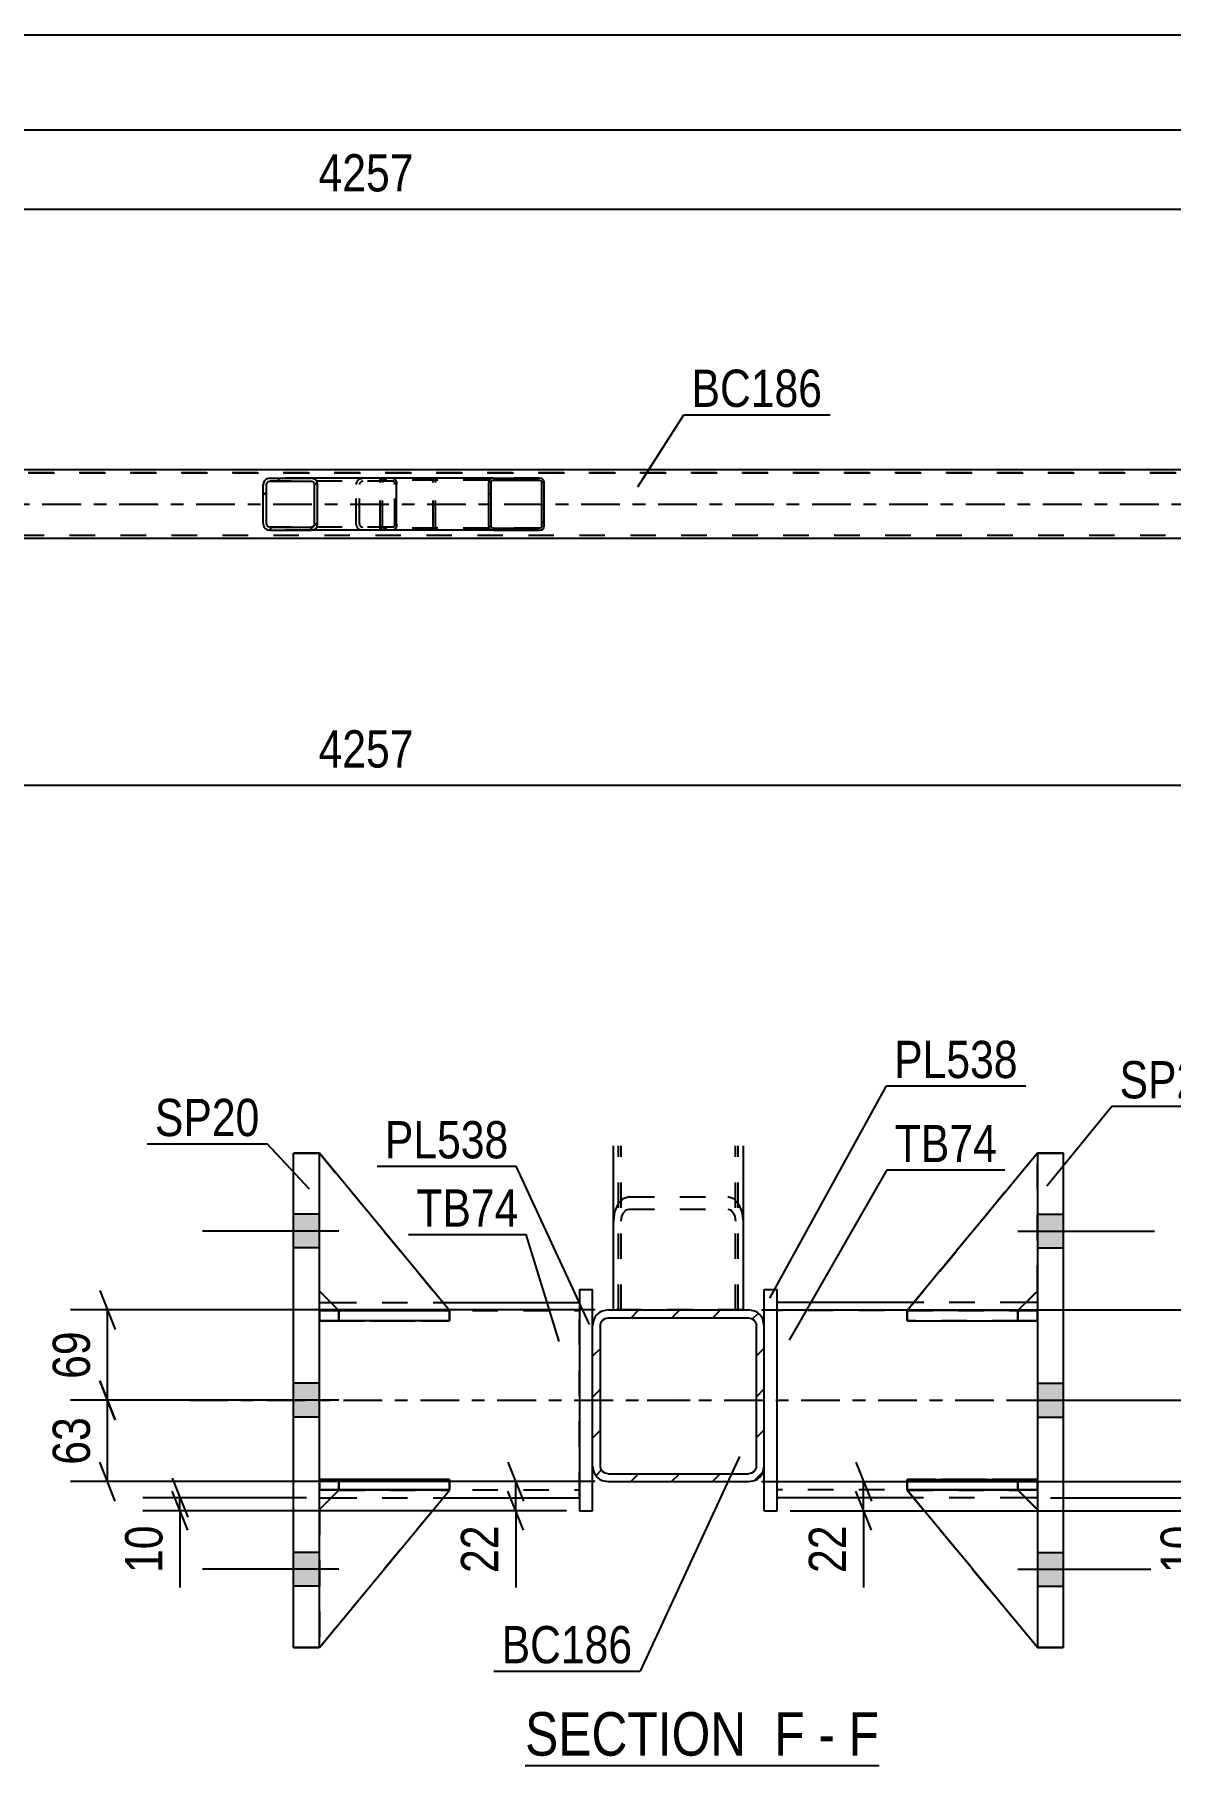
# Model space of a CAD drawing. Header units: millimetres. Extents: x 0 to 841, y 0 to 594.
# Drawn here: x 225.6 to 312.9, y 143.6 to 276.7 of the extents above; entities that cross this region are included whole.
import ezdxf

# ---------------------------------------------------------------- set-up
doc = ezdxf.new("R2010")
doc.units = ezdxf.units.MM
doc.linetypes.add('DXK_LINE_DOT2', pattern=[3.9198, 1.9599, -1.9599])
doc.linetypes.add('DXK_LINE_DOT3', pattern=[5.9187, 2.979, -0.9799, 0.9799, -0.9799])
doc.styles.add('Arial Narrow', font='ARIALN.TTF', dxfattribs={"height": 0.2})

# ---------------------------------------------------------------- blocks, each defined once
blk = doc.blocks.new('Unknown-814521909-15 - 6751')
at = {"color": 6, "linetype": 'Continuous'}
blk.add_line((263.28, 143.63), (290.5, 143.63), dxfattribs=at)
at = {"color": 0, "linetype": 'Continuous'}
for points in [[(281.39, 144.38), (281.39, 147.88), (263.28, 147.88), (263.28, 144.38)], [(284.78, 144.38), (284.78, 147.88), (282.44, 147.88), (282.44, 144.38)], [(287.11, 144.38), (287.11, 147.88), (285.83, 147.88), (285.83, 144.38)], [(290.5, 144.38), (290.5, 147.88), (288.16, 147.88), (288.16, 144.38)]]:
    blk.add_wipeout(points, dxfattribs=at)
at = {"color": 7, "linetype": 'Continuous', "style": 'Arial Narrow'}
for s, p in [('SECTION ', (263.28, 144.38)), ('F', (282.44, 144.38)), ('F', (288.16, 144.38)), ('-', (285.83, 144.38))]:
    blk.add_text(s, height=3.34, dxfattribs=at).set_placement(p)
blk = doc.blocks.new('Part-814521909-2860 - 2731')
at = {"color": 7, "linetype": 'DXK_LINE_DOT2'}
for p, q in [((736.61, 242.97), (72.27, 242.97)), ((72.27, 242.97), (735.87, 242.97)), ((735.87, 238.17), (72.27, 238.17)), ((736.61, 237.93), (72.27, 237.93))]:
    blk.add_line(p, q, dxfattribs=at)
at = {"color": 2, "linetype": 'Continuous'}
for p, q in [((335.39, 243.21), (171.12, 243.21)), ((335.39, 237.93), (171.12, 237.93))]:
    blk.add_line(p, q, dxfattribs=at)
at = {"color": 7, "linetype": 'DXK_LINE_DOT3'}
blk.add_line((72.27, 240.57), (736.27, 240.57), dxfattribs=at)
blk = doc.blocks.new('Part-814521909-2922 - 2731')
at = {"linetype": 'Continuous'}
h = blk.add_hatch(dxfattribs=at)
h.set_pattern_fill('', scale=0.7, style=0, pattern_type=0)
h.set_pattern_definition([(45, (264.7182, 242.3705), (-1.57154, 1.57154), [])])
h.paths.add_polyline_path([(264.74, 242.25), (264.72, 242.37), (264.64, 242.47), (264.53, 242.54), (264.4, 242.57), (260.83, 242.57), (260.7, 242.54), (260.59, 242.47), (260.51, 242.37), (260.49, 242.25), (260.49, 238.89), (260.51, 238.77), (260.59, 238.66), (260.7, 238.59), (260.83, 238.57), (264.4, 238.57), (264.53, 238.59), (264.64, 238.66), (264.72, 238.77), (264.74, 238.89)])
h.paths.add_polyline_path([(264.56, 238.83), (264.52, 238.77), (264.47, 238.74), (264.4, 238.73), (260.83, 238.73), (260.76, 238.74), (260.71, 238.77), (260.67, 238.83), (260.66, 238.89), (260.66, 242.25), (260.67, 242.31), (260.71, 242.36), (260.76, 242.4), (260.83, 242.41), (264.4, 242.41), (264.47, 242.4), (264.52, 242.36), (264.56, 242.31), (264.57, 242.25), (264.57, 238.89)])
at = {"color": 7, "linetype": 'DXK_LINE_DOT2'}
for p, q in [((252.14, 242.25), (252.16, 242.37)), ((252.14, 238.89), (252.14, 242.25)), ((252.32, 242.31), (252.31, 242.25)), ((252.31, 238.89), (252.31, 242.25)), ((252.36, 242.36), (252.32, 242.31)), ((252.35, 242.54), (252.48, 242.57)), ((252.41, 242.4), (252.36, 242.36)), ((252.48, 242.41), (252.41, 242.4)), ((253.13, 242.57), (252.48, 242.57)), ((264.4, 242.41), (252.48, 242.41)), ((256.05, 242.57), (256.18, 242.54)), ((256.12, 242.4), (256.05, 242.41)), ((256.17, 242.36), (256.12, 242.4)), ((256.21, 242.31), (256.17, 242.36)), ((256.22, 242.25), (256.21, 242.31)), ((256.22, 238.89), (256.22, 242.25)), ((256.37, 242.37), (256.39, 242.25)), ((256.39, 238.89), (256.39, 242.25)), ((264.4, 242.57), (260.83, 242.57)), ((252.16, 238.77), (252.14, 238.89)), ((252.31, 238.89), (252.32, 238.83)), ((252.32, 238.83), (252.36, 238.77)), ((252.48, 238.57), (252.35, 238.59)), ((252.36, 238.77), (252.41, 238.74)), ((252.41, 238.74), (252.48, 238.73)), ((264.4, 238.73), (252.48, 238.73)), ((253.13, 238.57), (252.48, 238.57)), ((256.05, 238.73), (256.12, 238.74)), ((256.18, 238.59), (256.05, 238.57)), ((256.12, 238.74), (256.17, 238.77)), ((256.17, 238.77), (256.21, 238.83)), ((256.21, 238.83), (256.22, 238.89)), ((256.39, 238.89), (256.37, 238.77)), ((260.83, 238.57), (264.4, 238.57))]:
    blk.add_line(p, q, dxfattribs=at)
at = {"color": 2, "linetype": 'Continuous'}
for p, q in [((260.83, 242.57), (253.13, 242.57)), ((260.51, 242.37), (260.49, 242.25)), ((260.49, 238.89), (260.49, 242.25)), ((260.66, 242.25), (260.67, 242.31)), ((260.66, 238.89), (260.66, 242.25)), ((260.67, 242.31), (260.71, 242.36)), ((260.83, 242.57), (260.7, 242.54)), ((260.71, 242.36), (260.76, 242.4)), ((260.76, 242.4), (260.83, 242.41)), ((260.83, 242.57), (264.4, 242.57)), ((260.83, 242.41), (264.4, 242.41)), ((264.53, 242.54), (264.4, 242.57)), ((264.4, 242.41), (264.47, 242.4)), ((264.47, 242.4), (264.52, 242.36)), ((264.52, 242.36), (264.56, 242.31)), ((264.56, 242.31), (264.57, 242.25)), ((264.57, 238.89), (264.57, 242.25)), ((264.74, 242.25), (264.72, 242.37)), ((264.74, 238.89), (264.74, 242.25)), ((260.83, 238.57), (253.13, 238.57)), ((260.49, 238.89), (260.51, 238.77)), ((260.67, 238.83), (260.66, 238.89)), ((260.71, 238.77), (260.67, 238.83)), ((260.7, 238.59), (260.83, 238.57)), ((260.76, 238.74), (260.71, 238.77)), ((260.83, 238.73), (260.76, 238.74)), ((260.83, 238.73), (264.4, 238.73)), ((260.83, 238.57), (264.4, 238.57)), ((264.47, 238.74), (264.4, 238.73)), ((264.4, 238.57), (264.53, 238.59)), ((264.52, 238.77), (264.47, 238.74)), ((264.56, 238.83), (264.52, 238.77)), ((264.57, 238.89), (264.56, 238.83)), ((264.72, 238.77), (264.74, 238.89))]:
    blk.add_line(p, q, dxfattribs=at)
at = {"color": 7, "linetype": 'DXK_LINE_DOT2'}
for centre, start, end in [((252.47, 242.23), 110.7583, 155.68), ((256.07, 242.23), 24.32, 69.2417), ((252.47, 238.9), 204.32, 249.2417), ((256.07, 238.9), 290.7583, 335.68)]:
    blk.add_arc(centre, 0.331, start, end, dxfattribs=at)
at = {"color": 2, "linetype": 'Continuous'}
for centre, start, end in [((260.81, 242.23), 110.7583, 155.6801), ((264.42, 242.23), 24.3199, 69.2417), ((260.81, 238.9), 204.3199, 249.2417), ((264.42, 238.9), 290.7583, 335.6801)]:
    blk.add_arc(centre, 0.331, start, end, dxfattribs=at)
blk = doc.blocks.new('Part-814521909-2923 - 2731')
at = {"linetype": 'Continuous'}
h = blk.add_hatch(dxfattribs=at)
h.set_pattern_fill('', scale=0.7, style=0, pattern_type=0)
h.set_pattern_definition([(45, (247.2945, 242.2718), (-1.57154, 1.57154), [])])
h.paths.add_polyline_path([(247.33, 242.09), (247.29, 242.27), (247.19, 242.43), (247.02, 242.53), (246.83, 242.57), (243.65, 242.57), (243.45, 242.53), (243.29, 242.43), (243.18, 242.27), (243.14, 242.09), (243.14, 239.05), (243.18, 238.86), (243.29, 238.71), (243.45, 238.6), (243.65, 238.57), (246.83, 238.57), (247.02, 238.6), (247.19, 238.71), (247.29, 238.86), (247.33, 239.05)])
h.paths.add_polyline_path([(247.06, 238.96), (247.01, 238.88), (246.93, 238.83), (246.83, 238.81), (243.65, 238.81), (243.55, 238.83), (243.47, 238.88), (243.41, 238.96), (243.39, 239.05), (243.39, 242.09), (243.41, 242.18), (243.47, 242.26), (243.55, 242.31), (243.65, 242.33), (246.83, 242.33), (246.93, 242.31), (247.01, 242.26), (247.06, 242.18), (247.08, 242.09), (247.08, 239.05)])
at = {"color": 2, "linetype": 'Continuous'}
for p, q in [((243.18, 242.27), (243.14, 242.09)), ((243.39, 242.09), (243.41, 242.18)), ((243.41, 242.18), (243.47, 242.26)), ((243.65, 242.57), (243.45, 242.53)), ((243.47, 242.26), (243.55, 242.31)), ((243.55, 242.31), (243.65, 242.33)), ((243.65, 242.57), (246.83, 242.57)), ((243.65, 242.33), (246.83, 242.33)), ((253.13, 242.57), (246.83, 242.57)), ((247.02, 242.53), (246.83, 242.57)), ((246.83, 242.33), (246.93, 242.31)), ((246.93, 242.31), (247.01, 242.26)), ((247.01, 242.26), (247.06, 242.18)), ((247.06, 242.18), (247.08, 242.09)), ((247.33, 242.09), (247.29, 242.27)), ((253.13, 242.57), (253.23, 242.53)), ((253.23, 242.53), (253.32, 242.43)), ((253.32, 242.43), (253.38, 242.27)), ((253.38, 242.27), (253.4, 242.09)), ((243.14, 239.05), (243.14, 242.09)), ((243.39, 239.05), (243.39, 242.09)), ((247.08, 239.05), (247.08, 242.09)), ((247.33, 239.05), (247.33, 242.09)), ((253.4, 239.05), (253.4, 242.09)), ((243.14, 239.05), (243.18, 238.86)), ((243.41, 238.96), (243.39, 239.05)), ((243.47, 238.88), (243.41, 238.96)), ((243.45, 238.6), (243.65, 238.57)), ((243.55, 238.83), (243.47, 238.88)), ((243.65, 238.81), (243.55, 238.83)), ((243.65, 238.81), (246.83, 238.81)), ((243.65, 238.57), (246.83, 238.57)), ((246.93, 238.83), (246.83, 238.81)), ((246.83, 238.57), (247.02, 238.6)), ((253.13, 238.57), (246.83, 238.57)), ((247.01, 238.88), (246.93, 238.83)), ((247.06, 238.96), (247.01, 238.88)), ((247.08, 239.05), (247.06, 238.96)), ((247.29, 238.86), (247.33, 239.05)), ((253.23, 238.6), (253.13, 238.57)), ((253.32, 238.71), (253.23, 238.6)), ((253.38, 238.86), (253.32, 238.71)), ((253.4, 239.05), (253.38, 238.86))]:
    blk.add_line(p, q, dxfattribs=at)
at = {"color": 7, "linetype": 'DXK_LINE_DOT2'}
for p, q in [((246.83, 242.57), (243.65, 242.57)), ((253.13, 242.33), (243.65, 242.33)), ((250.29, 242.09), (250.33, 242.27)), ((250.56, 242.18), (250.54, 242.09)), ((250.62, 242.26), (250.56, 242.18)), ((250.6, 242.53), (250.8, 242.57)), ((250.7, 242.31), (250.62, 242.26)), ((250.8, 242.33), (250.7, 242.31)), ((252.14, 242.33), (252.14, 242.57)), ((253.18, 242.31), (253.13, 242.33)), ((253.23, 242.26), (253.18, 242.31)), ((253.26, 242.18), (253.23, 242.26)), ((253.27, 242.09), (253.26, 242.18)), ((250.29, 239.05), (250.29, 242.09)), ((250.54, 239.05), (250.54, 242.09)), ((253.27, 239.05), (253.27, 242.09)), ((253.13, 238.81), (243.65, 238.81)), ((246.83, 238.57), (243.65, 238.57)), ((250.33, 238.86), (250.29, 239.05)), ((250.54, 239.05), (250.56, 238.96)), ((250.56, 238.96), (250.62, 238.88)), ((250.8, 238.57), (250.6, 238.6)), ((250.62, 238.88), (250.64, 238.86)), ((250.64, 238.86), (250.7, 238.83)), ((250.7, 238.83), (250.8, 238.81)), ((252.14, 238.57), (252.14, 238.81)), ((253.13, 238.81), (253.18, 238.83)), ((253.18, 238.83), (253.23, 238.88)), ((253.23, 238.88), (253.26, 238.96)), ((253.26, 238.96), (253.27, 239.05))]:
    blk.add_line(p, q, dxfattribs=at)
at = {"color": 2, "linetype": 'Continuous'}
for centre, start, end in [((243.63, 242.07), 111.1941, 156.1506), ((246.84, 242.07), 23.8494, 68.8059), ((243.63, 239.06), 203.8494, 248.8059), ((246.84, 239.06), 291.1941, 336.1506)]:
    blk.add_arc(centre, 0.492, start, end, dxfattribs=at)
at = {"color": 7, "linetype": 'DXK_LINE_DOT2'}
for centre, start, end in [((250.78, 242.07), 111.1941, 156.1506), ((250.78, 239.06), 203.8494, 248.8059)]:
    blk.add_arc(centre, 0.492, start, end, dxfattribs=at)
blk = doc.blocks.new('Part-814521909-6793 - 6751')
at = {"color": 2, "linetype": 'Continuous'}
for p, q in [((248.96, 164.79), (247.46, 163.29)), ((247.46, 152.7), (257.46, 164.79)), ((257.46, 164.79), (248.96, 164.79)), ((248.96, 164.79), (248.96, 164.79)), ((257.46, 164.79), (257.46, 164.79))]:
    blk.add_line(p, q, dxfattribs=at)
at = {"color": 7, "linetype": 'DXK_LINE_DOT2'}
for p, q in [((247.46, 163.29), (248.96, 164.79)), ((247.46, 152.7), (257.46, 164.79)), ((248.96, 164.79), (257.46, 164.79)), ((247.46, 163.29), (247.46, 152.7))]:
    blk.add_line(p, q, dxfattribs=at)
blk = doc.blocks.new('Part-814521909-6773 - 6751')
at = {"color": 2, "linetype": 'Continuous'}
for p, q in [((270.07, 178.64), (270.07, 191.25)), ((280.07, 178.64), (280.07, 191.25))]:
    blk.add_line(p, q, dxfattribs=at)
at = {"color": 7, "linetype": 'DXK_LINE_DOT2'}
for p, q in [((270.47, 178.64), (270.47, 191.25)), ((279.67, 178.64), (279.67, 191.25)), ((280.07, 178.64), (270.07, 178.64))]:
    blk.add_line(p, q, dxfattribs=at)
blk = doc.blocks.new('Part-814521909-6757 - 6751')
at = {"color": 2, "linetype": 'Continuous'}
for p, q in [((293.17, 179.2), (282.67, 179.2)), ((302.67, 179.2), (301.77, 179.2)), ((293.15, 164.2), (282.67, 164.2)), ((302.67, 164.2), (301.76, 164.2))]:
    blk.add_line(p, q, dxfattribs=at)
at = {"color": 7, "linetype": 'DXK_LINE_DOT2'}
for p, q in [((282.67, 164.2), (282.67, 179.2)), ((302.67, 178.6), (282.67, 178.6)), ((301.77, 179.2), (293.17, 179.2)), ((302.67, 179.2), (302.67, 164.2)), ((302.67, 164.8), (282.67, 164.8)), ((301.76, 164.2), (293.15, 164.2))]:
    blk.add_line(p, q, dxfattribs=at)
at = {"color": 7, "linetype": 'DXK_LINE_DOT3'}
blk.add_line((272.67, 171.7), (312.67, 171.7), dxfattribs=at)
blk = doc.blocks.new('Part-814521909-6782 - 6751')
at = {"color": 7, "linetype": 'DXK_LINE_DOT2'}
for p, q in [((248.96, 164.79), (247.46, 163.29)), ((247.46, 152.7), (257.46, 164.79)), ((247.46, 163.29), (248.96, 164.79)), ((247.46, 152.7), (257.46, 164.79)), ((257.46, 164.79), (248.96, 164.79)), ((248.96, 164.79), (248.96, 164.79)), ((248.96, 164.79), (257.46, 164.79)), ((257.46, 164.79), (257.46, 164.79)), ((247.46, 163.29), (247.46, 152.7))]:
    blk.add_line(p, q, dxfattribs=at)
blk = doc.blocks.new('Part-814521909-6774 - 6751')
at = {"color": 7, "linetype": 'DXK_LINE_DOT2'}
for p, q in [((270.07, 178.64), (270.07, 191.25)), ((270.67, 178.64), (270.67, 191.25)), ((279.47, 178.64), (279.47, 191.25)), ((280.07, 178.64), (280.07, 191.25)), ((270.42, 186.77), (270.16, 186.17)), ((270.81, 187.18), (270.42, 186.77)), ((271.27, 187.32), (270.81, 187.18)), ((270.84, 186.11), (271.04, 186.32)), ((271.04, 186.32), (271.27, 186.39)), ((271.27, 187.32), (278.87, 187.32)), ((271.27, 186.39), (278.87, 186.39)), ((279.32, 187.18), (278.87, 187.32)), ((278.87, 186.39), (279.09, 186.32)), ((279.09, 186.32), (279.29, 186.11)), ((279.71, 186.77), (279.32, 187.18)), ((279.97, 186.17), (279.71, 186.77)), ((270.16, 186.17), (270.07, 185.46)), ((270.67, 185.46), (270.71, 185.81)), ((270.71, 185.81), (270.84, 186.11)), ((279.29, 186.11), (279.42, 185.81)), ((279.42, 185.81), (279.47, 185.46)), ((280.07, 185.46), (279.97, 186.17)), ((270.07, 178.64), (280.07, 178.64))]:
    blk.add_line(p, q, dxfattribs=at)
blk = doc.blocks.new('Part-814521909-6766 - 6751')
at = {"linetype": 'Continuous'}
h = blk.add_hatch(dxfattribs=at)
h.set_pattern_fill('', scale=0.7, style=0, pattern_type=0)
h.set_pattern_definition([(45, (280.9245, 165.5319), (-1.57154, 1.57154), [])])
h.paths.add_polyline_path([(280.47, 165.44), (280.92, 165.53), (281.31, 165.79), (281.57, 166.18), (281.67, 166.64), (281.67, 177.44), (281.57, 177.9), (281.31, 178.29), (280.92, 178.55), (280.47, 178.64), (269.67, 178.64), (269.21, 178.55), (268.82, 178.29), (268.56, 177.9), (268.47, 177.44), (268.47, 166.64), (268.56, 166.18), (268.82, 165.79), (269.21, 165.53), (269.67, 165.44)])
h.paths.add_polyline_path([(269.67, 166.04), (269.44, 166.09), (269.24, 166.22), (269.11, 166.41), (269.07, 166.64), (269.07, 177.44), (269.11, 177.67), (269.24, 177.86), (269.44, 177.99), (269.67, 178.04), (280.47, 178.04), (280.69, 177.99), (280.89, 177.86), (281.02, 177.67), (281.07, 177.44), (281.07, 166.64), (281.02, 166.41), (280.89, 166.22), (280.69, 166.09), (280.47, 166.04)])
at = {"color": 2, "linetype": 'Continuous'}
for p, q in [((269.67, 178.64), (269.21, 178.55)), ((269.67, 178.64), (269.67, 178.64)), ((269.67, 178.64), (280.47, 178.64)), ((280.47, 178.64), (280.47, 178.64)), ((280.92, 178.55), (280.47, 178.64)), ((268.56, 177.9), (268.47, 177.44)), ((268.47, 177.44), (268.47, 177.44)), ((268.47, 166.64), (268.47, 177.44)), ((269.07, 177.44), (269.11, 177.67)), ((269.07, 177.44), (269.07, 177.44)), ((269.07, 166.64), (269.07, 177.44)), ((269.11, 177.67), (269.24, 177.86)), ((269.24, 177.86), (269.44, 177.99)), ((269.44, 177.99), (269.67, 178.04)), ((269.67, 178.04), (269.67, 178.04)), ((269.67, 178.04), (280.47, 178.04)), ((280.47, 178.04), (280.47, 178.04)), ((280.47, 178.04), (280.69, 177.99)), ((280.69, 177.99), (280.89, 177.86)), ((280.89, 177.86), (281.02, 177.67)), ((281.02, 177.67), (281.07, 177.44)), ((281.07, 177.44), (281.07, 177.44)), ((281.07, 166.64), (281.07, 177.44)), ((281.67, 177.44), (281.57, 177.9)), ((281.67, 177.44), (281.67, 177.44)), ((281.67, 166.64), (281.67, 177.44)), ((268.47, 166.64), (268.47, 166.64)), ((268.47, 166.64), (268.56, 166.18)), ((269.07, 166.64), (269.07, 166.64)), ((269.11, 166.41), (269.07, 166.64)), ((269.24, 166.22), (269.11, 166.41)), ((281.02, 166.41), (280.89, 166.22)), ((281.07, 166.64), (281.02, 166.41)), ((281.07, 166.64), (281.07, 166.64)), ((281.57, 166.18), (281.67, 166.64)), ((281.67, 166.64), (281.67, 166.64)), ((269.21, 165.53), (269.67, 165.44)), ((269.44, 166.09), (269.24, 166.22)), ((269.67, 166.04), (269.44, 166.09)), ((269.67, 166.04), (269.67, 166.04)), ((269.67, 166.04), (280.47, 166.04)), ((269.67, 165.44), (269.67, 165.44)), ((269.67, 165.44), (280.47, 165.44)), ((280.69, 166.09), (280.47, 166.04)), ((280.47, 166.04), (280.47, 166.04)), ((280.47, 165.44), (280.92, 165.53)), ((280.47, 165.44), (280.47, 165.44)), ((280.89, 166.22), (280.69, 166.09))]:
    blk.add_line(p, q, dxfattribs=at)
at = {"color": 7, "linetype": 'DXK_LINE_DOT3'}
blk.add_line((275.07, 172.04), (275.07, 172.04), dxfattribs=at)
at = {"color": 2, "linetype": 'Continuous'}
for centre, start, end in [((269.67, 177.44), 112.5, 157.5), ((280.47, 177.44), 22.5, 67.5), ((269.67, 166.64), 202.5, 247.5), ((280.47, 166.64), 292.5, 337.5)]:
    blk.add_arc(centre, 1.2, start, end, dxfattribs=at)
blk = doc.blocks.new('Part-814521909-6783 - 6751')
at = {"color": 2, "linetype": 'Continuous'}
for p, q in [((292.67, 178.6), (292.67, 178.6)), ((292.67, 178.6), (292.67, 177.8)), ((302.67, 178.6), (293.91, 178.6)), ((302.67, 178.6), (302.67, 178.6)), ((302.67, 178.6), (302.67, 177.8)), ((292.67, 177.8), (302.67, 177.8))]:
    blk.add_line(p, q, dxfattribs=at)
at = {"color": 7, "linetype": 'DXK_LINE_DOT2'}
for p, q in [((293.91, 178.6), (292.67, 178.6)), ((301.17, 178.6), (292.67, 178.6)), ((301.17, 178.6), (302.67, 178.6)), ((301.17, 178.6), (301.17, 177.8)), ((302.67, 178.6), (302.67, 178.6)), ((292.67, 177.8), (301.17, 177.8)), ((301.17, 177.8), (302.67, 177.8))]:
    blk.add_line(p, q, dxfattribs=at)
blk = doc.blocks.new('Part-814521909-6784 - 6751')
at = {"color": 2, "linetype": 'Continuous'}
for p, q in [((292.67, 165.6), (302.67, 165.6)), ((292.67, 165.6), (292.67, 164.8)), ((302.67, 165.6), (302.67, 165.6)), ((302.67, 164.8), (302.67, 165.6)), ((302.67, 164.8), (292.67, 164.8))]:
    blk.add_line(p, q, dxfattribs=at)
at = {"color": 7, "linetype": 'DXK_LINE_DOT2'}
for p, q in [((301.17, 165.6), (292.67, 165.6)), ((302.67, 165.6), (301.17, 165.6)), ((301.17, 165.6), (301.17, 164.8)), ((302.67, 165.6), (302.67, 165.6)), ((292.67, 164.8), (301.17, 164.8)), ((301.17, 164.8), (302.67, 164.8))]:
    blk.add_line(p, q, dxfattribs=at)
blk = doc.blocks.new('Part-814521909-6849 - 6751')
at = {"color": 2, "linetype": 'Continuous'}
for p, q in [((281.67, 180.2), (282.67, 180.2)), ((281.67, 177.44), (281.67, 180.2)), ((282.67, 163.2), (282.67, 180.2)), ((281.67, 163.2), (281.67, 166.64)), ((281.67, 163.2), (282.67, 163.2))]:
    blk.add_line(p, q, dxfattribs=at)
at = {"color": 7, "linetype": 'DXK_LINE_DOT2'}
for p, q in [((281.67, 180.2), (282.67, 180.2)), ((281.67, 166.64), (281.67, 177.44)), ((281.67, 163.2), (282.67, 163.2))]:
    blk.add_line(p, q, dxfattribs=at)
blk = doc.blocks.new('Part-814521909-6785 - 6751')
at = {"color": 7, "linetype": 'DXK_LINE_DOT2'}
for p, q in [((292.67, 177.8), (292.67, 178.6)), ((292.67, 178.6), (301.17, 178.6)), ((302.67, 178.6), (292.67, 178.6)), ((301.17, 177.8), (301.17, 178.6)), ((301.17, 178.6), (302.67, 178.6)), ((302.67, 177.8), (302.67, 178.6)), ((302.67, 177.8), (302.67, 178.6)), ((302.67, 178.6), (302.67, 178.6)), ((301.17, 177.8), (292.67, 177.8)), ((292.67, 177.8), (302.67, 177.8)), ((302.67, 177.8), (301.17, 177.8)), ((302.67, 177.8), (302.67, 177.8))]:
    blk.add_line(p, q, dxfattribs=at)
blk = doc.blocks.new('Part-814521909-6786 - 6751')
at = {"color": 7, "linetype": 'DXK_LINE_DOT2'}
for p, q in [((292.67, 164.8), (292.67, 165.6)), ((292.67, 165.6), (301.17, 165.6)), ((302.67, 165.6), (292.67, 165.6)), ((301.17, 164.8), (301.17, 165.6)), ((301.17, 165.6), (302.67, 165.6)), ((302.67, 164.8), (302.67, 165.6)), ((302.67, 164.8), (302.67, 165.6)), ((302.67, 165.6), (302.67, 165.6)), ((301.17, 164.8), (292.67, 164.8)), ((292.67, 164.8), (302.67, 164.8)), ((302.67, 164.8), (301.17, 164.8)), ((302.67, 164.8), (302.67, 164.8))]:
    blk.add_line(p, q, dxfattribs=at)
blk = doc.blocks.new('Part-814521909-6787 - 6751')
at = {"color": 2, "linetype": 'Continuous'}
for p, q in [((302.67, 190.7), (292.67, 178.59)), ((302.67, 190.7), (302.67, 190.7)), ((302.67, 190.7), (302.67, 190.7)), ((301.18, 178.6), (302.67, 180.09)), ((293.91, 178.59), (292.67, 178.59)), ((292.67, 178.59), (292.67, 178.59))]:
    blk.add_line(p, q, dxfattribs=at)
at = {"color": 7, "linetype": 'DXK_LINE_DOT2'}
for p, q in [((302.67, 190.7), (292.67, 178.59)), ((302.67, 180.09), (302.67, 190.7)), ((301.17, 178.59), (302.67, 180.09)), ((301.17, 178.59), (292.67, 178.59)), ((301.17, 178.59), (293.91, 178.59)), ((301.17, 178.59), (301.18, 178.6)), ((301.17, 178.59), (301.17, 178.59))]:
    blk.add_line(p, q, dxfattribs=at)
blk = doc.blocks.new('Part-814521909-6788 - 6751')
at = {"color": 2, "linetype": 'Continuous'}
for p, q in [((247.46, 164.8), (247.46, 165.6)), ((257.46, 165.6), (247.46, 165.6)), ((257.46, 164.8), (257.46, 165.6)), ((257.46, 164.8), (247.46, 164.8)), ((247.46, 164.8), (247.46, 164.8))]:
    blk.add_line(p, q, dxfattribs=at)
at = {"color": 7, "linetype": 'DXK_LINE_DOT2'}
for p, q in [((248.96, 165.6), (247.46, 165.6)), ((248.96, 164.8), (248.96, 165.6)), ((257.46, 165.6), (248.96, 165.6)), ((247.46, 164.8), (248.96, 164.8)), ((248.96, 164.8), (257.46, 164.8))]:
    blk.add_line(p, q, dxfattribs=at)
blk = doc.blocks.new('Part-814521909-6789 - 6751')
at = {"color": 7, "linetype": 'DXK_LINE_DOT2'}
for p, q in [((247.46, 178.6), (248.96, 178.6)), ((257.23, 178.6), (247.46, 178.6)), ((247.46, 178.6), (247.46, 178.6)), ((247.46, 178.6), (247.46, 177.8)), ((247.46, 178.6), (247.46, 177.8)), ((248.96, 178.6), (257.46, 178.6)), ((248.96, 178.6), (248.96, 177.8)), ((257.46, 178.6), (257.46, 177.8)), ((248.96, 177.8), (247.46, 177.8)), ((247.46, 177.8), (257.46, 177.8)), ((247.46, 177.8), (247.46, 177.8)), ((257.46, 177.8), (248.96, 177.8))]:
    blk.add_line(p, q, dxfattribs=at)
blk = doc.blocks.new('Part-814521909-6790 - 6751')
at = {"color": 7, "linetype": 'DXK_LINE_DOT2'}
for p, q in [((247.46, 165.6), (248.96, 165.6)), ((257.46, 165.6), (247.46, 165.6)), ((247.46, 165.6), (247.46, 165.6)), ((247.46, 165.6), (247.46, 164.8)), ((247.46, 165.6), (247.46, 164.8)), ((248.96, 165.6), (257.46, 165.6)), ((248.96, 165.6), (248.96, 164.8)), ((257.46, 165.6), (257.46, 164.8)), ((248.96, 164.8), (247.46, 164.8)), ((247.46, 164.8), (257.46, 164.8)), ((247.46, 164.8), (247.46, 164.8)), ((257.46, 164.8), (248.96, 164.8))]:
    blk.add_line(p, q, dxfattribs=at)
blk = doc.blocks.new('Part-814521909-6791 - 6751')
at = {"color": 2, "linetype": 'Continuous'}
for p, q in [((247.46, 190.7), (247.46, 190.7)), ((247.46, 190.7), (247.46, 190.7)), ((257.46, 178.59), (247.46, 190.7)), ((248.95, 178.6), (247.46, 180.09)), ((256.22, 178.59), (257.46, 178.59)), ((257.46, 178.59), (257.46, 178.59))]:
    blk.add_line(p, q, dxfattribs=at)
at = {"color": 7, "linetype": 'DXK_LINE_DOT2'}
for p, q in [((247.46, 180.09), (247.46, 190.7)), ((247.46, 190.7), (257.46, 178.59)), ((248.96, 178.59), (247.46, 180.09)), ((248.96, 178.59), (248.95, 178.6)), ((257.46, 178.59), (248.96, 178.59)), ((248.96, 178.59), (248.96, 178.59)), ((248.96, 178.59), (256.22, 178.59))]:
    blk.add_line(p, q, dxfattribs=at)
blk = doc.blocks.new('Part-814521909-6792 - 6751')
at = {"color": 7, "linetype": 'DXK_LINE_DOT2'}
for p, q in [((247.46, 180.09), (247.46, 190.7)), ((247.46, 190.7), (257.46, 178.59)), ((247.46, 190.7), (257.46, 178.59)), ((248.96, 178.59), (247.46, 180.09)), ((248.96, 178.59), (247.46, 180.09)), ((257.46, 178.59), (248.96, 178.59)), ((248.96, 178.59), (248.96, 178.59)), ((248.96, 178.59), (257.46, 178.59)), ((257.46, 178.59), (257.46, 178.59))]:
    blk.add_line(p, q, dxfattribs=at)
blk = doc.blocks.new('Part-814521909-6801 - 6751')
at = {"color": 2, "linetype": 'Continuous'}
for p, q in [((245.47, 190.7), (245.47, 190.7)), ((245.47, 190.7), (247.47, 190.7)), ((245.47, 152.7), (245.47, 190.7)), ((247.47, 190.7), (247.47, 190.7)), ((247.47, 152.7), (247.47, 190.7)), ((247.47, 152.7), (245.47, 152.7))]:
    blk.add_line(p, q, dxfattribs=at)
at = {"color": 7, "linetype": 'DXK_LINE_DOT2'}
for p, q in [((247.47, 190.7), (245.47, 190.7)), ((245.47, 152.7), (245.47, 152.7)), ((245.47, 152.7), (247.47, 152.7)), ((247.47, 152.7), (247.47, 152.7))]:
    blk.add_line(p, q, dxfattribs=at)
blk = doc.blocks.new('Part-814521909-6806 - 6751')
at = {"color": 2, "linetype": 'Continuous'}
for p, q in [((302.67, 190.7), (304.67, 190.7)), ((302.67, 190.7), (302.67, 190.7)), ((302.67, 190.7), (302.67, 152.7)), ((304.67, 190.7), (304.67, 190.7)), ((304.67, 152.7), (304.67, 190.7)), ((304.67, 152.7), (302.67, 152.7))]:
    blk.add_line(p, q, dxfattribs=at)
at = {"color": 7, "linetype": 'DXK_LINE_DOT2'}
for p, q in [((304.67, 190.7), (302.67, 190.7)), ((302.67, 152.7), (302.67, 152.7)), ((302.67, 152.7), (304.67, 152.7)), ((304.67, 152.7), (304.67, 152.7))]:
    blk.add_line(p, q, dxfattribs=at)
blk = doc.blocks.new('Part-814521909-6807 - 6751')
at = {"color": 2, "linetype": 'Continuous'}
for p, q in [((247.46, 177.8), (247.46, 178.6)), ((247.46, 178.6), (256.22, 178.6)), ((257.46, 177.8), (257.46, 178.6)), ((257.46, 178.6), (257.46, 178.6)), ((257.46, 177.8), (247.46, 177.8)), ((247.46, 177.8), (247.46, 177.8))]:
    blk.add_line(p, q, dxfattribs=at)
at = {"color": 7, "linetype": 'DXK_LINE_DOT2'}
for p, q in [((248.96, 178.6), (247.46, 178.6)), ((248.96, 177.8), (248.96, 178.6)), ((248.96, 178.6), (257.46, 178.6)), ((247.46, 177.8), (248.96, 177.8)), ((248.96, 177.8), (257.46, 177.8))]:
    blk.add_line(p, q, dxfattribs=at)
blk = doc.blocks.new('Part-814521909-6832 - 6751')
at = {"color": 7, "linetype": 'DXK_LINE_DOT2'}
for p, q in [((302.67, 190.7), (292.67, 178.59)), ((292.67, 178.59), (302.67, 190.7)), ((302.67, 180.09), (302.67, 190.7)), ((301.17, 178.59), (302.67, 180.09)), ((301.17, 178.59), (302.67, 180.09)), ((292.67, 178.59), (301.17, 178.59)), ((292.67, 178.59), (292.67, 178.59)), ((301.17, 178.59), (292.67, 178.59)), ((301.17, 178.59), (301.17, 178.59))]:
    blk.add_line(p, q, dxfattribs=at)
blk = doc.blocks.new('Part-814521909-6833 - 6751')
at = {"color": 2, "linetype": 'Continuous'}
for p, q in [((292.67, 164.79), (292.67, 164.79)), ((301.17, 164.79), (292.67, 164.79)), ((302.67, 152.7), (292.67, 164.79)), ((301.17, 164.79), (301.17, 164.79)), ((301.17, 164.79), (302.67, 163.29))]:
    blk.add_line(p, q, dxfattribs=at)
at = {"color": 7, "linetype": 'DXK_LINE_DOT2'}
for p, q in [((292.67, 164.79), (301.17, 164.79)), ((302.67, 152.7), (292.67, 164.79)), ((301.17, 164.79), (302.67, 163.29)), ((302.67, 163.29), (302.67, 152.7))]:
    blk.add_line(p, q, dxfattribs=at)
blk = doc.blocks.new('Part-814521909-6834 - 6751')
at = {"color": 7, "linetype": 'DXK_LINE_DOT2'}
for p, q in [((292.67, 164.79), (301.17, 164.79)), ((302.67, 152.7), (292.67, 164.79)), ((292.67, 164.79), (292.67, 164.79)), ((301.17, 164.79), (292.67, 164.79)), ((292.67, 164.79), (302.67, 152.7)), ((301.17, 164.79), (302.67, 163.29)), ((301.17, 164.79), (301.17, 164.79)), ((302.67, 163.29), (301.17, 164.79)), ((302.67, 163.29), (302.67, 152.7))]:
    blk.add_line(p, q, dxfattribs=at)
blk = doc.blocks.new('Part-814521909-6839 - 6751')
at = {"color": 2, "linetype": 'Continuous'}
for p, q in [((247.47, 179.2), (248.36, 179.2)), ((256.96, 179.2), (267.47, 179.2)), ((247.47, 164.2), (248.37, 164.2)), ((256.98, 164.2), (267.47, 164.2))]:
    blk.add_line(p, q, dxfattribs=at)
at = {"color": 7, "linetype": 'DXK_LINE_DOT2'}
for p, q in [((247.47, 164.2), (247.47, 179.2)), ((247.47, 178.6), (267.47, 178.6)), ((248.36, 179.2), (256.96, 179.2)), ((267.47, 164.2), (267.47, 179.2)), ((247.47, 164.8), (267.47, 164.8)), ((248.37, 164.2), (256.98, 164.2))]:
    blk.add_line(p, q, dxfattribs=at)
at = {"color": 7, "linetype": 'DXK_LINE_DOT3'}
blk.add_line((237.47, 171.7), (277.47, 171.7), dxfattribs=at)
blk = doc.blocks.new('Part-814521909-6844 - 6751')
at = {"color": 2, "linetype": 'Continuous'}
for p, q in [((267.47, 180.2), (268.47, 180.2)), ((267.47, 180.2), (267.47, 163.2)), ((268.47, 177.44), (268.47, 180.2)), ((268.47, 163.2), (268.47, 166.64)), ((267.47, 163.2), (268.47, 163.2))]:
    blk.add_line(p, q, dxfattribs=at)
at = {"color": 7, "linetype": 'DXK_LINE_DOT2'}
for p, q in [((267.47, 180.2), (268.47, 180.2)), ((268.47, 166.64), (268.47, 177.44)), ((267.47, 163.2), (268.47, 163.2))]:
    blk.add_line(p, q, dxfattribs=at)
blk = doc.blocks.new('Bolt-814521909-6887 - 6751')
at = {"linetype": 'Continuous'}
for points in [[(247.47, 183.4), (247.47, 186), (245.47, 186), (245.47, 183.4)], [(247.47, 183.4), (247.47, 186), (245.47, 186), (245.47, 183.4)], [(247.47, 183.4), (247.47, 186), (245.47, 186), (245.47, 183.4)], [(247.47, 170.4), (247.47, 173), (245.47, 173), (245.47, 170.4)], [(247.47, 170.4), (247.47, 173), (245.47, 173), (245.47, 170.4)], [(247.47, 157.4), (247.47, 160), (245.47, 160), (245.47, 157.4)], [(247.47, 157.4), (247.47, 160), (245.47, 160), (245.47, 157.4)], [(247.47, 157.4), (247.47, 160), (245.47, 160), (245.47, 157.4)]]:
    blk.add_hatch(color=1, dxfattribs=at).paths.add_polyline_path(points)
at = {"color": 1, "linetype": 'Continuous'}
for p, q in [((247.47, 186), (245.47, 186)), ((247.47, 186), (245.47, 186)), ((247.47, 186), (245.47, 186)), ((248.97, 184.7), (238.47, 184.7)), ((248.97, 184.7), (238.47, 184.7)), ((248.97, 184.7), (238.47, 184.7)), ((247.47, 183.4), (245.47, 183.4)), ((247.47, 183.4), (245.47, 183.4)), ((247.47, 183.4), (245.47, 183.4)), ((247.47, 173), (245.47, 173)), ((247.47, 173), (245.47, 173)), ((248.97, 171.7), (238.47, 171.7)), ((248.97, 171.7), (238.47, 171.7)), ((247.47, 170.4), (245.47, 170.4)), ((247.47, 170.4), (245.47, 170.4)), ((247.47, 160), (245.47, 160)), ((247.47, 160), (245.47, 160)), ((247.47, 160), (245.47, 160)), ((248.97, 158.7), (238.47, 158.7)), ((248.97, 158.7), (238.47, 158.7)), ((248.97, 158.7), (238.47, 158.7)), ((247.47, 157.4), (245.47, 157.4)), ((247.47, 157.4), (245.47, 157.4)), ((247.47, 157.4), (245.47, 157.4))]:
    blk.add_line(p, q, dxfattribs=at)
blk = doc.blocks.new('Bolt-814521909-6888 - 6751')
at = {"linetype": 'Continuous'}
for points in [[(304.67, 183.4), (304.67, 186), (302.67, 186), (302.67, 183.4)], [(304.67, 183.4), (304.67, 186), (302.67, 186), (302.67, 183.4)], [(304.67, 183.4), (304.67, 186), (302.67, 186), (302.67, 183.4)], [(304.67, 170.4), (304.67, 173), (302.67, 173), (302.67, 170.4)], [(304.67, 170.4), (304.67, 173), (302.67, 173), (302.67, 170.4)], [(304.67, 157.4), (304.67, 160), (302.67, 160), (302.67, 157.4)], [(304.67, 157.4), (304.67, 160), (302.67, 160), (302.67, 157.4)], [(304.67, 157.4), (304.67, 160), (302.67, 160), (302.67, 157.4)]]:
    blk.add_hatch(color=1, dxfattribs=at).paths.add_polyline_path(points)
at = {"color": 1, "linetype": 'Continuous'}
for p, q in [((302.67, 186), (304.67, 186)), ((302.67, 186), (304.67, 186)), ((302.67, 186), (304.67, 186)), ((301.17, 184.7), (311.67, 184.7)), ((301.17, 184.7), (311.67, 184.7)), ((301.17, 184.7), (311.67, 184.7)), ((302.67, 183.4), (304.67, 183.4)), ((302.67, 183.4), (304.67, 183.4)), ((302.67, 183.4), (304.67, 183.4)), ((302.67, 173), (304.67, 173)), ((302.67, 173), (304.67, 173)), ((301.17, 171.7), (311.67, 171.7)), ((301.17, 171.7), (311.67, 171.7)), ((302.67, 170.4), (304.67, 170.4)), ((302.67, 170.4), (304.67, 170.4)), ((302.67, 160), (304.67, 160)), ((302.67, 160), (304.67, 160)), ((302.67, 160), (304.67, 160)), ((301.17, 158.7), (311.67, 158.7)), ((301.17, 158.7), (311.67, 158.7)), ((301.17, 158.7), (311.67, 158.7)), ((302.67, 157.4), (304.67, 157.4)), ((302.67, 157.4), (304.67, 157.4)), ((302.67, 157.4), (304.67, 157.4))]:
    blk.add_line(p, q, dxfattribs=at)
blk = doc.blocks.new('StraightDimension-814521909-10646 - 2731')
at = {"color": 7, "linetype": 'Continuous'}
blk.add_line((165.92, 218.98), (336.19, 218.98), dxfattribs=at)
at = {"color": 0}
blk.add_wipeout([(255.31, 219.73), (255.31, 223.93), (246.8, 223.93), (246.8, 219.73)], dxfattribs=at)
at = {"color": 3, "style": 'Arial Narrow'}
blk.add_text('4257', height=2.863, dxfattribs=at).set_placement((247.4, 220.33))
blk = doc.blocks.new('StraightDimension-814521909-3132 - 2731')
at = {"color": 7, "linetype": 'Continuous'}
blk.add_line((62.05, 269.34), (737.28, 269.34), dxfattribs=at)
blk = doc.blocks.new('StraightDimension-814521909-3166 - 2731')
at = {"color": 7, "linetype": 'Continuous'}
blk.add_line((61.41, 276.66), (737.91, 276.66), dxfattribs=at)
blk = doc.blocks.new('StraightDimension-814521909-10606 - 2731')
at = {"color": 7, "linetype": 'Continuous'}
blk.add_line((165.92, 263.26), (336.19, 263.26), dxfattribs=at)
at = {"color": 0}
blk.add_wipeout([(255.31, 264.01), (255.31, 268.21), (246.8, 268.21), (246.8, 264.01)], dxfattribs=at)
at = {"color": 3, "style": 'Arial Narrow'}
blk.add_text('4257', height=2.863, dxfattribs=at).set_placement((247.4, 264.61))
blk = doc.blocks.new('StraightDimension-814521909-7002 - 6751')
at = {"color": 7, "linetype": 'Continuous'}
for p, q in [((315.76, 165.7), (316.96, 162.7)), ((303.67, 164.2), (318.76, 164.2)), ((316.96, 161.7), (315.76, 164.7)), ((316.36, 163.2), (316.36, 164.2)), ((283.67, 163.2), (318.76, 163.2)), ((316.36, 163.2), (316.36, 157.3)), ((316.36, 163.2), (316.36, 157.3))]:
    blk.add_line(p, q, dxfattribs=at)
at = {"color": 0}
blk.add_wipeout([(315.61, 162.68), (311.41, 162.68), (311.41, 157.82), (315.61, 157.82)], dxfattribs=at)
at = {"color": 3, "style": 'Arial Narrow'}
blk.add_text('10', height=2.863, rotation=90.0002, dxfattribs=at).set_placement((315.01, 158.42))
blk = doc.blocks.new('StraightDimension-814521909-6938 - 6751')
at = {"color": 7, "linetype": 'Continuous'}
for p, q in [((230.57, 180.14), (231.77, 177.14)), ((268.67, 178.64), (228.32, 178.64)), ((231.17, 171.7), (231.17, 178.64)), ((231.77, 170.2), (230.57, 173.2)), ((239.51, 171.7), (228.32, 171.7))]:
    blk.add_line(p, q, dxfattribs=at)
at = {"color": 0}
blk.add_wipeout([(230.42, 177.6), (226.22, 177.6), (226.22, 172.74), (230.42, 172.74)], dxfattribs=at)
at = {"color": 3, "style": 'Arial Narrow'}
blk.add_text('69', height=2.863, rotation=90.0002, dxfattribs=at).set_placement((229.82, 173.34))
blk = doc.blocks.new('StraightDimension-814521909-6991 - 6751')
at = {"color": 7, "linetype": 'Continuous'}
for p, q in [((288.71, 166.94), (289.91, 163.94)), ((281.47, 165.44), (291.71, 165.44)), ((289.31, 163.2), (289.31, 165.44)), ((289.91, 161.7), (288.71, 164.7)), ((283.67, 163.2), (291.71, 163.2)), ((289.31, 163.2), (289.31, 157.3)), ((289.31, 163.2), (289.31, 157.3))]:
    blk.add_line(p, q, dxfattribs=at)
at = {"color": 0}
blk.add_wipeout([(288.56, 162.68), (284.36, 162.68), (284.36, 157.82), (288.56, 157.82)], dxfattribs=at)
at = {"color": 3, "style": 'Arial Narrow'}
blk.add_text('22', height=2.863, rotation=90.0002, dxfattribs=at).set_placement((287.96, 158.42))
blk = doc.blocks.new('StraightDimension-814521909-6980 - 6751')
at = {"color": 7, "linetype": 'Continuous'}
for p, q in [((261.96, 166.94), (263.16, 163.94)), ((268.67, 165.44), (259.71, 165.44)), ((262.56, 163.2), (262.56, 165.44)), ((263.16, 161.7), (261.96, 164.7)), ((266.47, 163.2), (259.71, 163.2)), ((262.56, 163.2), (262.56, 157.3)), ((262.56, 163.2), (262.56, 157.3))]:
    blk.add_line(p, q, dxfattribs=at)
at = {"color": 0}
blk.add_wipeout([(261.81, 162.68), (257.61, 162.68), (257.61, 157.82), (261.81, 157.82)], dxfattribs=at)
at = {"color": 3, "style": 'Arial Narrow'}
blk.add_text('22', height=2.863, rotation=90.0002, dxfattribs=at).set_placement((261.21, 158.42))
blk = doc.blocks.new('StraightDimension-814521909-6969 - 6751')
at = {"color": 7, "linetype": 'Continuous'}
for p, q in [((323.96, 180.14), (325.16, 177.14)), ((281.47, 178.64), (326.96, 178.64)), ((324.56, 171.7), (324.56, 178.64)), ((325.16, 170.2), (323.96, 173.2)), ((311.15, 171.7), (326.96, 171.7))]:
    blk.add_line(p, q, dxfattribs=at)
at = {"color": 0}
blk.add_wipeout([(323.81, 177.6), (319.61, 177.6), (319.61, 172.74), (323.81, 172.74)], dxfattribs=at)
at = {"color": 3, "style": 'Arial Narrow'}
blk.add_text('69', height=2.863, rotation=90.0002, dxfattribs=at).set_placement((323.21, 173.34))
blk = doc.blocks.new('StraightDimension-814521909-7013 - 6751')
at = {"color": 7, "linetype": 'Continuous'}
for p, q in [((236.14, 165.7), (237.34, 162.7)), ((246.47, 164.2), (233.89, 164.2)), ((237.34, 161.7), (236.14, 164.7)), ((236.74, 163.2), (236.74, 164.2)), ((266.47, 163.2), (233.89, 163.2)), ((236.74, 163.2), (236.74, 157.3)), ((236.74, 163.2), (236.74, 157.3))]:
    blk.add_line(p, q, dxfattribs=at)
at = {"color": 0}
blk.add_wipeout([(235.99, 162.68), (231.79, 162.68), (231.79, 157.82), (235.99, 157.82)], dxfattribs=at)
at = {"color": 3, "style": 'Arial Narrow'}
blk.add_text('10', height=2.863, rotation=90.0002, dxfattribs=at).set_placement((235.39, 158.42))
blk = doc.blocks.new('StraightDimension-814521909-6949 - 6751')
at = {"color": 7, "linetype": 'Continuous'}
for p, q in [((230.57, 173.2), (231.77, 170.2)), ((239.51, 171.7), (228.32, 171.7)), ((231.17, 165.44), (231.17, 171.7)), ((231.77, 163.94), (230.57, 166.94)), ((268.67, 165.44), (228.32, 165.44))]:
    blk.add_line(p, q, dxfattribs=at)
at = {"color": 0}
blk.add_wipeout([(230.42, 171), (226.22, 171), (226.22, 166.14), (230.42, 166.14)], dxfattribs=at)
at = {"color": 3, "style": 'Arial Narrow'}
blk.add_text('63', height=2.863, rotation=90.0002, dxfattribs=at).set_placement((229.82, 166.74))
blk = doc.blocks.new('StraightDimension-814521909-6959 - 6751')
at = {"color": 7, "linetype": 'Continuous'}
for p, q in [((323.96, 173.2), (325.16, 170.2)), ((311.15, 171.7), (326.96, 171.7)), ((324.56, 165.44), (324.56, 171.7)), ((325.16, 163.94), (323.96, 166.94)), ((281.47, 165.44), (326.96, 165.44))]:
    blk.add_line(p, q, dxfattribs=at)
at = {"color": 0}
blk.add_wipeout([(323.81, 171), (319.61, 171), (319.61, 166.14), (323.81, 166.14)], dxfattribs=at)
at = {"color": 3, "style": 'Arial Narrow'}
blk.add_text('63', height=2.863, rotation=90.0002, dxfattribs=at).set_placement((323.21, 166.74))
blk = doc.blocks.new('Mark-814521909-2856 - 2731')
at = {"color": 0}
blk.add_wipeout([(286.13, 248.05), (286.13, 251.05), (276.08, 251.05), (276.08, 248.05)], dxfattribs=at)
blk.add_wipeout([(286.13, 248.05), (286.13, 251.05), (276.08, 251.05), (276.08, 248.05)], dxfattribs=at)
at = {"color": 30, "linetype": 'Continuous'}
for p, q in [((271.94, 241.9), (275.48, 247.45)), ((275.48, 247.45), (286.73, 247.45))]:
    blk.add_line(p, q, dxfattribs=at)
at = {"color": 3, "style": 'Arial Narrow'}
blk.add_text('BC186', height=2.863, dxfattribs=at).set_placement((276.08, 248.05))
blk = doc.blocks.new('Mark-814521909-6753 - 6751')
at = {"color": 0}
blk.add_wipeout([(299.56, 190), (299.56, 193), (291.71, 193), (291.71, 190)], dxfattribs=at)
blk.add_wipeout([(299.56, 190), (299.56, 193), (291.71, 193), (291.71, 190)], dxfattribs=at)
at = {"color": 30, "linetype": 'Continuous'}
for p, q in [((283.6, 176.32), (291.11, 189.4)), ((291.11, 189.4), (300.16, 189.4))]:
    blk.add_line(p, q, dxfattribs=at)
at = {"color": 3, "style": 'Arial Narrow'}
blk.add_text('TB74', height=2.863, dxfattribs=at).set_placement((291.71, 190))
blk = doc.blocks.new('Mark-814521909-6762 - 6751')
at = {"color": 0}
blk.add_wipeout([(271.53, 151.48), (271.53, 154.48), (261.48, 154.48), (261.48, 151.48)], dxfattribs=at)
blk.add_wipeout([(271.53, 151.48), (271.53, 154.48), (261.48, 154.48), (261.48, 151.48)], dxfattribs=at)
at = {"color": 30, "linetype": 'Continuous'}
for p in [(279.76, 167.36), (260.88, 150.88)]:
    blk.add_line(p, (272.13, 150.88), dxfattribs=at)
at = {"color": 3, "style": 'Arial Narrow'}
blk.add_text('BC186', height=2.863, dxfattribs=at).set_placement((261.48, 151.48))
blk = doc.blocks.new('Mark-814521909-6797 - 6751')
at = {"color": 0}
blk.add_wipeout([(242.86, 192), (242.86, 195), (234.82, 195), (234.82, 192)], dxfattribs=at)
blk.add_wipeout([(242.86, 192), (242.86, 195), (234.82, 195), (234.82, 192)], dxfattribs=at)
at = {"color": 30, "linetype": 'Continuous'}
for p in [(234.22, 191.4), (246.7, 187.93)]:
    blk.add_line(p, (243.46, 191.4), dxfattribs=at)
at = {"color": 3, "style": 'Arial Narrow'}
blk.add_text('SP20', height=2.863, dxfattribs=at).set_placement((234.82, 192))
blk = doc.blocks.new('Mark-814521909-6802 - 6751')
at = {"color": 0}
blk.add_wipeout([(317.03, 194.9), (317.03, 197.9), (308.99, 197.9), (308.99, 194.9)], dxfattribs=at)
blk.add_wipeout([(317.03, 194.9), (317.03, 197.9), (308.99, 197.9), (308.99, 194.9)], dxfattribs=at)
at = {"color": 30, "linetype": 'Continuous'}
for p, q in [((303.39, 188.18), (308.39, 194.3)), ((308.39, 194.3), (317.63, 194.3))]:
    blk.add_line(p, q, dxfattribs=at)
at = {"color": 3, "style": 'Arial Narrow'}
blk.add_text('SP20', height=2.863, dxfattribs=at).set_placement((308.99, 194.9))
blk = doc.blocks.new('Mark-814521909-6835 - 6751')
at = {"color": 0}
blk.add_wipeout([(262.77, 185.04), (262.77, 188.04), (254.92, 188.04), (254.92, 185.04)], dxfattribs=at)
blk.add_wipeout([(262.77, 185.04), (262.77, 188.04), (254.92, 188.04), (254.92, 185.04)], dxfattribs=at)
at = {"color": 30, "linetype": 'Continuous'}
for p in [(254.32, 184.44), (265.91, 176.2)]:
    blk.add_line(p, (263.37, 184.44), dxfattribs=at)
at = {"color": 3, "style": 'Arial Narrow'}
blk.add_text('TB74', height=2.863, dxfattribs=at).set_placement((254.92, 185.04))
blk = doc.blocks.new('Mark-814521909-6840 - 6751')
at = {"color": 0}
blk.add_wipeout([(262, 190.29), (262, 193.29), (252.5, 193.29), (252.5, 190.29)], dxfattribs=at)
blk.add_wipeout([(262, 190.29), (262, 193.29), (252.5, 193.29), (252.5, 190.29)], dxfattribs=at)
at = {"color": 30, "linetype": 'Continuous'}
for p in [(251.9, 189.69), (268.24, 177.52)]:
    blk.add_line(p, (262.6, 189.69), dxfattribs=at)
at = {"color": 3, "style": 'Arial Narrow'}
blk.add_text('PL538', height=2.863, dxfattribs=at).set_placement((252.5, 190.29))
blk = doc.blocks.new('Mark-814521909-6845 - 6751')
at = {"color": 0}
blk.add_wipeout([(301.17, 196.46), (301.17, 199.46), (291.66, 199.46), (291.66, 196.46)], dxfattribs=at)
blk.add_wipeout([(301.17, 196.46), (301.17, 199.46), (291.66, 199.46), (291.66, 196.46)], dxfattribs=at)
at = {"color": 30, "linetype": 'Continuous'}
for p, q in [((282.09, 179.55), (291.06, 195.86)), ((291.06, 195.86), (301.77, 195.86))]:
    blk.add_line(p, q, dxfattribs=at)
at = {"color": 3, "style": 'Arial Narrow'}
blk.add_text('PL538', height=2.863, dxfattribs=at).set_placement((291.66, 196.46))

msp = doc.modelspace()

# ---------------------------------------------------------------- block references
for name in ['StraightDimension-814521909-3132 - 2731', 'Part-814521909-2860 - 2731', 'Part-814521909-2923 - 2731', 'Part-814521909-2922 - 2731', 'StraightDimension-814521909-10646 - 2731', 'Part-814521909-6801 - 6751', 'Part-814521909-6791 - 6751', 'Part-814521909-6792 - 6751', 'Part-814521909-6773 - 6751', 'Part-814521909-6774 - 6751', 'Part-814521909-6787 - 6751', 'Part-814521909-6832 - 6751', 'Part-814521909-6806 - 6751', 'Bolt-814521909-6887 - 6751', 'Bolt-814521909-6888 - 6751', 'Part-814521909-6844 - 6751', 'Part-814521909-6849 - 6751', 'Part-814521909-6839 - 6751', 'Part-814521909-6789 - 6751', 'Part-814521909-6807 - 6751', 'Part-814521909-6766 - 6751', 'Part-814521909-6757 - 6751', 'Part-814521909-6783 - 6751', 'Part-814521909-6785 - 6751', 'Part-814521909-6788 - 6751', 'Part-814521909-6790 - 6751', 'Part-814521909-6784 - 6751', 'Part-814521909-6786 - 6751', 'Part-814521909-6793 - 6751', 'Part-814521909-6782 - 6751', 'Part-814521909-6833 - 6751', 'Part-814521909-6834 - 6751', 'Unknown-814521909-15 - 6751']:
    msp.add_blockref(name, (0, 0))

# ---------------------------------------------------------------- next in the draw order: block references
for name in ['StraightDimension-814521909-3166 - 2731', 'Mark-814521909-6802 - 6751', 'Mark-814521909-6797 - 6751', 'StraightDimension-814521909-6938 - 6751', 'StraightDimension-814521909-6969 - 6751', 'StraightDimension-814521909-6980 - 6751', 'StraightDimension-814521909-7002 - 6751']:
    msp.add_blockref(name, (0, 0))

# ---------------------------------------------------------------- next in the draw order: block references
for name in ['StraightDimension-814521909-10606 - 2731', 'Mark-814521909-2856 - 2731', 'Mark-814521909-6753 - 6751', 'Mark-814521909-6835 - 6751', 'StraightDimension-814521909-6991 - 6751', 'StraightDimension-814521909-7013 - 6751']:
    msp.add_blockref(name, (0, 0))

# ---------------------------------------------------------------- next in the draw order: block references
for name in ['Mark-814521909-6845 - 6751', 'Mark-814521909-6840 - 6751', 'StraightDimension-814521909-6949 - 6751', 'StraightDimension-814521909-6959 - 6751']:
    msp.add_blockref(name, (0, 0))

# ---------------------------------------------------------------- next in the draw order: block references
msp.add_blockref('Mark-814521909-6762 - 6751', (0, 0))

doc.saveas('drawing.dxf')
